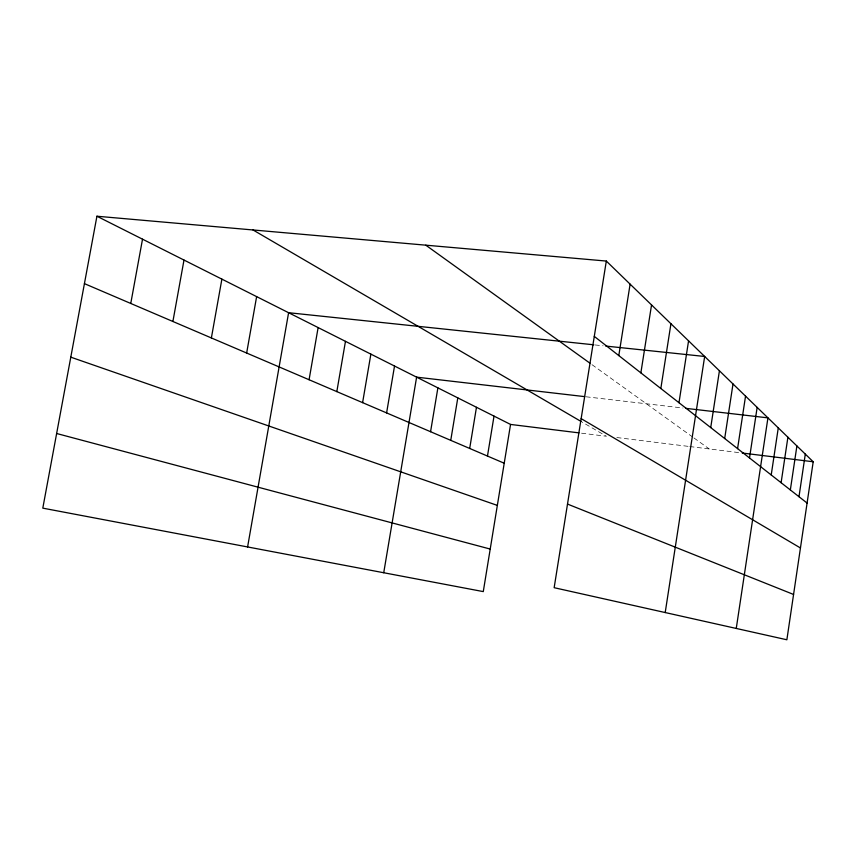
<?xml version="1.0" encoding="UTF-8"?>
<svg xmlns="http://www.w3.org/2000/svg" width="856" height="856" viewBox="0 0 856 856"><rect width="100%" height="100%" fill="white"/><g stroke="black" fill="none" stroke-linecap="round" stroke-linejoin="round"><path stroke-width="0.64" stroke-dasharray="4.28 3.21" d="M595.145 344.957L603.095 345.792M586.028 396.788L682.96 408.012M581.566 433.19L606.423 436.26L582.262 422.158M616.855 437.544L688.459 446.383M689.765 446.543L740.9 452.856M592.01 364.677L692.932 437.223M693.991 437.983L709.239 448.951"/><path stroke-width="1.28" d="M790.345 489.942L796.893 445.955M798.99 496.705L805.303 454.119M606.316 261.059L813.2 461.769L786.867 639.774L554.153 587.697L606.316 261.059L96.921 216.226L42.8 508.143L483.276 591.603L510.55 424.437L96.921 216.226M736.256 628.443L767.939 417.867L685.56 408.323M771.224 474.962L778.275 427.893M781.111 482.709L787.905 437.234M724.69 438.518L733.004 383.97M737.583 448.619L745.544 396.135M749.514 457.96L757.153 407.403M665.208 612.554L704.659 356.471L605.748 346.07M710.726 427.583L719.425 370.798M678.979 402.716L688.566 340.849M640.866 372.874L651.544 304.939M660.832 388.506L670.933 323.75M618.802 355.593L630.112 284.149M487.471 456.055L494.019 416.112M450.748 440.348L457.8 397.88M469.687 448.448L476.471 407.285M430.568 431.713L437.887 387.854M386.602 412.902L394.53 366.036M383.734 572.739L416.615 377.154L584.723 396.628M362.602 402.63L370.873 354.127M336.825 391.609L345.471 341.341M309.08 379.743L318.122 327.57M247.598 546.941L288.6 312.708L593.818 344.808M246.656 353.036L256.629 296.615M211.379 337.938L221.886 279.12M172.901 321.481L183.997 260.053M130.765 303.452L142.524 239.177M510.55 424.437L578.945 432.869M742.216 453.017L813.2 461.769M56.635 433.5L490.221 549.06M70.791 357.166L497.336 505.404M567.507 504.077L793.576 594.46M84.423 283.636L504.216 463.224M253.034 229.964L581.117 421.494M581.149 418.638L800.446 547.968M425.774 245.169L589.945 363.179M594.289 336.387L807.09 503.06"/></g></svg>
